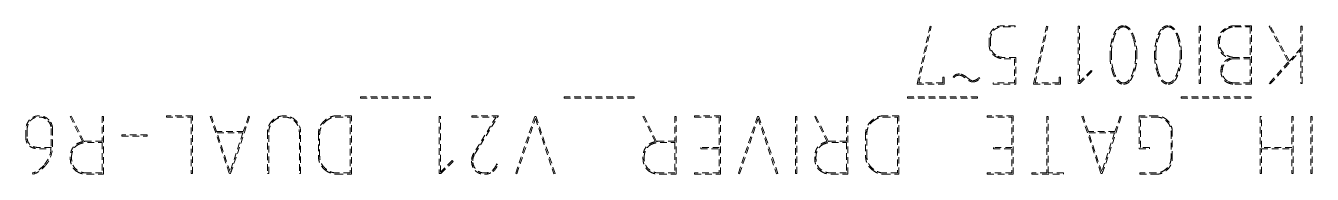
# Model space of a CAD drawing. Header units: inches. Extents: x 6934 to 18973, y 4254 to 7629.
# Drawn here: x 16897.19 to 16929.3, y 4971 to 4974.71 of the extents above; entities that cross this region are included whole.
import ezdxf

# ---------------------------------------------------------------- set-up
doc = ezdxf.new("R2010")
doc.units = ezdxf.units.IN
doc.header["$MEASUREMENT"] = 0
doc.linetypes.add('입력 정류부 ASSY$0$DASHED', pattern=[0.2067, 0.1654, -0.0413])
doc.layers.add('입력 정류부 ASSY$0$가려진 것(ISO)', color=2, linetype='입력 정류부 ASSY$0$DASHED', lineweight=18, true_color=0xffff00)

# ---------------------------------------------------------------- blocks, each defined once
blk = doc.blocks.new('입력 정류부 ASSY')
at = {"layer": '입력 정류부 ASSY$0$가려진 것(ISO)'}
for p, q in [((265.688, 714.686), (265.364, 713.236)), ((265.405, 713.269), (265.719, 714.679)), ((265.719, 714.679), (265.688, 714.686)), ((267.815, 714.696), (267.529, 714.696)), ((267.529, 714.667), (267.815, 714.667)), ((267.815, 714.667), (267.815, 714.696)), ((268.595, 714.686), (268.271, 713.236)), ((268.312, 713.269), (268.626, 714.679)), ((268.626, 714.679), (268.595, 714.686)), ((269.419, 714.682), (269.387, 714.682)), ((269.387, 714.682), (269.387, 713.253)), ((269.419, 713.293), (269.419, 714.682)), ((272.404, 714.682), (272.404, 713.253)), ((272.437, 714.682), (272.404, 714.682)), ((272.437, 713.253), (272.437, 714.682)), ((273.707, 714.696), (273.295, 714.696)), ((273.295, 714.667), (273.675, 714.667)), ((273.675, 714.667), (273.675, 713.904)), ((273.707, 713.236), (273.707, 714.696)), ((274.18, 714.689), (274.153, 714.675)), ((274.153, 714.675), (274.633, 713.791)), ((274.657, 713.815), (274.18, 714.689)), ((274.977, 714.682), (274.945, 714.682)), ((274.945, 714.682), (274.945, 714.134)), ((274.977, 713.253), (274.977, 714.682)), ((267.164, 714.328), (267.164, 714.231)), ((267.197, 714.231), (267.197, 714.328)), ((274.945, 714.134), (274.657, 713.815)), ((267.832, 713.902), (267.537, 713.902)), ((267.537, 713.872), (267.8, 713.872)), ((267.8, 713.872), (267.8, 713.269)), ((267.832, 713.236), (267.832, 713.902)), ((270.182, 714.025), (270.182, 713.909)), ((270.214, 713.911), (270.214, 714.025)), ((270.817, 714.025), (270.817, 713.911)), ((270.85, 713.909), (270.85, 714.025)), ((271.294, 714.025), (271.294, 713.909)), ((271.326, 713.911), (271.326, 714.025)), ((271.929, 714.025), (271.929, 713.911)), ((271.962, 713.909), (271.962, 714.025)), ((273.254, 713.872), (273.675, 713.872)), ((273.675, 713.904), (273.256, 713.904)), ((273.675, 713.872), (273.675, 713.269)), ((274.633, 713.791), (274.155, 713.264)), ((274.179, 713.243), (274.945, 714.086)), ((274.945, 714.086), (274.945, 713.253)), ((269.71, 713.582), (269.419, 713.293)), ((269.424, 713.253), (269.732, 713.56)), ((269.732, 713.56), (269.71, 713.582)), ((265.364, 713.236), (266.037, 713.236)), ((266.005, 713.269), (265.405, 713.269)), ((266.037, 713.41), (266.005, 713.41)), ((266.005, 713.41), (266.005, 713.269)), ((266.037, 713.236), (266.037, 713.41)), ((266.267, 713.415), (266.296, 713.403)), ((266.931, 713.379), (266.907, 713.4)), ((267.8, 713.269), (267.26, 713.269)), ((267.26, 713.269), (267.26, 713.236)), ((267.26, 713.236), (267.832, 713.236)), ((268.271, 713.236), (268.944, 713.236)), ((268.912, 713.269), (268.312, 713.269)), ((268.944, 713.41), (268.912, 713.41)), ((268.912, 713.41), (268.912, 713.269)), ((268.944, 713.236), (268.944, 713.41)), ((269.387, 713.253), (269.424, 713.253)), ((272.404, 713.253), (272.437, 713.253)), ((273.675, 713.269), (273.295, 713.269)), ((273.295, 713.236), (273.707, 713.236)), ((274.155, 713.264), (274.179, 713.243)), ((274.945, 713.253), (274.977, 713.253)), ((251.472, 712.923), (251.472, 712.891)), ((253.219, 712.923), (251.472, 712.923)), ((251.472, 712.891), (253.219, 712.891)), ((253.219, 712.891), (253.219, 712.923)), ((256.553, 712.923), (256.553, 712.891)), ((258.301, 712.923), (256.553, 712.923)), ((256.553, 712.891), (258.301, 712.891)), ((258.301, 712.891), (258.301, 712.923)), ((265.128, 712.923), (265.128, 712.891)), ((266.875, 712.923), (265.128, 712.923)), ((265.128, 712.891), (266.875, 712.891)), ((266.875, 712.891), (266.875, 712.923)), ((271.956, 712.923), (271.956, 712.891)), ((273.704, 712.923), (271.956, 712.923)), ((271.956, 712.891), (273.704, 712.891)), ((273.704, 712.891), (273.704, 712.923)), ((244.26, 712.438), (244.231, 712.426)), ((244.231, 712.426), (244.539, 711.801)), ((244.572, 711.808), (244.26, 712.438)), ((245.057, 712.433), (245.025, 712.433)), ((245.025, 712.433), (245.025, 711.813)), ((245.057, 710.987), (245.057, 712.433)), ((247.281, 712.446), (246.629, 712.446)), ((246.629, 712.446), (246.629, 712.417)), ((246.629, 712.417), (247.249, 712.417)), ((247.249, 712.417), (247.249, 711.004)), ((247.281, 711.004), (247.281, 712.446)), ((247.754, 712.436), (247.725, 712.429)), ((247.725, 712.429), (248.201, 711.004)), ((247.884, 712.051), (247.754, 712.436)), ((248.233, 711.004), (248.708, 712.429)), ((248.677, 712.436), (248.55, 712.051)), ((248.708, 712.429), (248.677, 712.436)), ((251.251, 712.446), (250.876, 712.446)), ((250.876, 712.417), (251.218, 712.417)), ((251.218, 712.417), (251.218, 711.019)), ((251.251, 710.987), (251.251, 712.446)), ((253.473, 712.433), (253.44, 712.433)), ((253.44, 712.433), (253.44, 711.004)), ((253.473, 711.043), (253.473, 712.433)), ((254.915, 712.446), (254.251, 712.446)), ((254.251, 712.446), (254.251, 712.417)), ((254.251, 712.417), (254.859, 712.417)), ((254.859, 712.417), (254.3, 711.513)), ((254.328, 711.498), (254.915, 712.446)), ((255.823, 712.433), (255.348, 711.009)), ((255.377, 710.999), (255.84, 712.381)), ((255.855, 712.433), (255.823, 712.433)), ((255.84, 712.381), (256.3, 710.999)), ((256.33, 711.009), (255.855, 712.433)), ((258.553, 712.438), (258.524, 712.426)), ((258.524, 712.426), (258.832, 711.801)), ((258.864, 711.808), (258.553, 712.438)), ((259.35, 712.433), (259.317, 712.433)), ((259.317, 712.433), (259.317, 711.813)), ((259.35, 710.987), (259.35, 712.433)), ((260.462, 712.446), (259.809, 712.446)), ((259.809, 712.446), (259.809, 712.417)), ((259.809, 712.417), (260.429, 712.417)), ((260.429, 712.417), (260.429, 711.653)), ((260.462, 710.987), (260.462, 712.446)), ((261.381, 712.433), (260.906, 711.009)), ((260.935, 710.999), (261.398, 712.381)), ((261.414, 712.433), (261.381, 712.433)), ((261.398, 712.381), (261.858, 710.999)), ((261.889, 711.009), (261.414, 712.433)), ((262.365, 712.433), (262.333, 712.433)), ((262.333, 712.433), (262.333, 711.004)), ((262.365, 711.004), (262.365, 712.433)), ((262.839, 712.438), (262.81, 712.426)), ((262.81, 712.426), (263.118, 711.801)), ((263.151, 711.808), (262.839, 712.438)), ((263.636, 712.433), (263.604, 712.433)), ((263.604, 712.433), (263.604, 711.813)), ((263.636, 710.987), (263.636, 712.433)), ((264.906, 712.446), (264.532, 712.446)), ((264.532, 712.417), (264.874, 712.417)), ((264.874, 712.417), (264.874, 711.019)), ((264.906, 710.987), (264.906, 712.446)), ((267.765, 712.446), (267.113, 712.446)), ((267.113, 712.446), (267.113, 712.417)), ((267.113, 712.417), (267.733, 712.417)), ((267.733, 712.417), (267.733, 711.653)), ((267.765, 710.987), (267.765, 712.446)), ((268.637, 712.433), (268.605, 712.433)), ((268.605, 712.433), (268.605, 711.019)), ((268.637, 711.019), (268.637, 712.433)), ((269.509, 712.436), (269.48, 712.429)), ((269.48, 712.429), (269.955, 711.004)), ((269.639, 712.051), (269.509, 712.436)), ((269.988, 711.004), (270.463, 712.429)), ((270.432, 712.436), (270.304, 712.051)), ((270.463, 712.429), (270.432, 712.436)), ((271.323, 712.446), (270.909, 712.446)), ((270.909, 712.446), (270.909, 711.622)), ((270.94, 711.653), (270.94, 712.417)), ((270.94, 712.417), (271.323, 712.417)), ((273.957, 712.433), (273.927, 712.433)), ((273.927, 712.433), (273.927, 711.004)), ((273.957, 711.654), (273.957, 712.433)), ((274.753, 712.433), (274.72, 712.433)), ((274.72, 712.433), (274.72, 711.654)), ((274.753, 711.004), (274.753, 712.433)), ((275.195, 712.433), (275.195, 711.004)), ((275.228, 712.433), (275.195, 712.433)), ((275.228, 711.004), (275.228, 712.433)), ((243.119, 712.075), (243.119, 711.928)), ((243.151, 711.928), (243.151, 712.075)), ((243.754, 712.131), (243.754, 711.676)), ((243.787, 711.69), (243.787, 712.131)), ((246.152, 711.973), (245.517, 711.973)), ((245.517, 711.973), (245.517, 711.94)), ((245.517, 711.94), (246.152, 711.94)), ((246.152, 711.94), (246.152, 711.973)), ((248.55, 712.051), (247.884, 712.051)), ((248.218, 711.053), (247.894, 712.02)), ((247.894, 712.02), (248.539, 712.02)), ((248.539, 712.02), (248.218, 711.053)), ((249.154, 712.036), (249.154, 711.004)), ((249.185, 711.004), (249.185, 712.036)), ((249.948, 712.036), (249.948, 711.004)), ((249.98, 711.004), (249.98, 712.036)), ((250.425, 711.995), (250.425, 711.44)), ((250.455, 711.44), (250.455, 711.995)), ((264.08, 711.995), (264.08, 711.44)), ((264.111, 711.44), (264.111, 711.995)), ((270.304, 712.051), (269.639, 712.051)), ((269.972, 711.053), (269.649, 712.02)), ((269.649, 712.02), (270.294, 712.02)), ((270.294, 712.02), (269.972, 711.053)), ((271.703, 712.034), (271.703, 711.401)), ((271.735, 711.401), (271.735, 712.034)), ((243.753, 711.654), (243.466, 711.654)), ((243.466, 711.622), (243.751, 711.622)), ((243.754, 711.676), (243.754, 711.666)), ((245.025, 711.813), (244.664, 711.813)), ((244.664, 711.78), (245.025, 711.78)), ((245.025, 711.78), (245.025, 711.019)), ((259.317, 711.813), (258.956, 711.813)), ((258.956, 711.78), (259.317, 711.78)), ((259.317, 711.78), (259.317, 711.019)), ((260.429, 711.653), (259.969, 711.653)), ((259.969, 711.653), (259.969, 711.622)), ((259.969, 711.622), (260.429, 711.622)), ((260.429, 711.622), (260.429, 711.019)), ((263.604, 711.813), (263.242, 711.813)), ((263.242, 711.78), (263.604, 711.78)), ((263.604, 711.78), (263.604, 711.019)), ((267.733, 711.653), (267.273, 711.653)), ((267.273, 711.653), (267.273, 711.622)), ((267.273, 711.622), (267.733, 711.622)), ((267.733, 711.622), (267.733, 711.019)), ((270.909, 711.622), (271.163, 711.622)), ((271.163, 711.653), (270.94, 711.653)), ((271.163, 711.622), (271.163, 711.653)), ((274.72, 711.654), (273.957, 711.654)), ((273.957, 711.004), (273.957, 711.624)), ((273.957, 711.624), (274.72, 711.624)), ((274.72, 711.624), (274.72, 711.004)), ((253.764, 711.332), (253.473, 711.043)), ((253.478, 711.004), (253.786, 711.31)), ((253.786, 711.31), (253.764, 711.332)), ((254.902, 711.234), (254.871, 711.244)), ((243.289, 711.019), (243.298, 710.988)), ((245.025, 711.019), (244.664, 711.019)), ((244.664, 710.987), (245.057, 710.987)), ((247.249, 711.004), (247.281, 711.004)), ((248.201, 711.004), (248.233, 711.004)), ((249.154, 711.004), (249.185, 711.004)), ((249.948, 711.004), (249.98, 711.004)), ((251.218, 711.019), (250.876, 711.019)), ((250.876, 710.987), (251.251, 710.987)), ((253.44, 711.004), (253.478, 711.004)), ((255.348, 711.009), (255.377, 710.999)), ((256.3, 710.999), (256.33, 711.009)), ((259.317, 711.019), (258.956, 711.019)), ((258.956, 710.987), (259.35, 710.987)), ((260.429, 711.019), (259.809, 711.019)), ((259.809, 711.019), (259.809, 710.987)), ((259.809, 710.987), (260.462, 710.987)), ((260.906, 711.009), (260.935, 710.999)), ((261.858, 710.999), (261.889, 711.009)), ((262.333, 711.004), (262.365, 711.004)), ((263.604, 711.019), (263.242, 711.019)), ((263.242, 710.987), (263.636, 710.987)), ((264.874, 711.019), (264.532, 711.019)), ((264.532, 710.987), (264.906, 710.987)), ((267.733, 711.019), (267.113, 711.019)), ((267.113, 711.019), (267.113, 710.987)), ((267.113, 710.987), (267.765, 710.987)), ((268.605, 711.019), (268.225, 711.019)), ((268.225, 711.019), (268.225, 710.987)), ((268.225, 710.987), (269.019, 710.987)), ((269.019, 711.019), (268.637, 711.019)), ((269.019, 710.987), (269.019, 711.019)), ((269.955, 711.004), (269.988, 711.004)), ((271.323, 711.019), (270.924, 711.019)), ((270.924, 711.019), (270.924, 710.987)), ((270.924, 710.987), (271.323, 710.987)), ((273.927, 711.004), (273.957, 711.004)), ((274.72, 711.004), (274.753, 711.004)), ((275.195, 711.004), (275.228, 711.004))]:
    blk.add_line(p, q, dxfattribs=at)
for points, knots in [([(267.529, 714.696), (267.493, 714.696), (267.457, 714.693), (267.391, 714.68), (267.361, 714.671), (267.301, 714.643), (267.273, 714.623), (267.224, 714.57), (267.205, 714.537), (267.171, 714.447), (267.164, 714.386), (267.164, 714.328)], [-0.05936079, -0.05936079, -0.05936079, -0.05936079, -0.0486083, -0.0486083, -0.03926956, -0.03926956, -0.028895, -0.028895, -0.01744911, -0.01744911, 0, 0, 0, 0]), ([(267.197, 714.328), (267.197, 714.362), (267.199, 714.396), (267.211, 714.458), (267.22, 714.487), (267.246, 714.542), (267.264, 714.568), (267.312, 714.613), (267.342, 714.63), (267.423, 714.661), (267.477, 714.667), (267.529, 714.667)], [-0.05441235, -0.05441235, -0.05441235, -0.05441235, -0.04425257, -0.04425257, -0.03546949, -0.03546949, -0.02595316, -0.02595316, -0.01558599, -0.01558599, 0, 0, 0, 0]), ([(270.349, 714.612), (270.321, 714.577), (270.298, 714.535), (270.257, 714.442), (270.24, 714.386), (270.226, 714.331)], [-0.0305225, -0.0305225, -0.0305225, -0.0305225, -0.01689273, -0.01689273, 0, 0, 0, 0]), ([(270.264, 714.353), (270.282, 714.414), (270.306, 714.48), (270.355, 714.566), (270.376, 714.595), (270.418, 714.634), (270.436, 714.646), (270.476, 714.663), (270.495, 714.667), (270.516, 714.667)], [-0.04234692, -0.04234692, -0.04234692, -0.04234692, -0.0231833, -0.0231833, -0.01275787, -0.01275787, -0.00615612, -0.00615612, 0, 0, 0, 0]), ([(270.516, 714.696), (270.498, 714.696), (270.481, 714.694), (270.447, 714.685), (270.431, 714.679), (270.39, 714.656), (270.368, 714.636), (270.349, 714.612)], [-0.01947003, -0.01947003, -0.01947003, -0.01947003, -0.01418208, -0.01418208, -0.00907166, -0.00907166, 0, 0, 0, 0]), ([(270.797, 714.362), (270.778, 714.424), (270.754, 714.489), (270.703, 714.579), (270.679, 714.613), (270.631, 714.657), (270.61, 714.672), (270.564, 714.691), (270.54, 714.696), (270.516, 714.696)], [-0.04625113, -0.04625113, -0.04625113, -0.04625113, -0.02688436, -0.02688436, -0.01507866, -0.01507866, -0.00736574, -0.00736574, 0, 0, 0, 0]), ([(270.516, 714.667), (270.529, 714.667), (270.543, 714.665), (270.569, 714.658), (270.582, 714.653), (270.621, 714.631), (270.643, 714.608), (270.708, 714.525), (270.743, 714.438), (270.771, 714.335)], [-0.05719605, -0.05719605, -0.05719605, -0.05719605, -0.05134244, -0.05134244, -0.04543449, -0.04543449, -0.03207909, -0.03207909, 0, 0, 0, 0]), ([(271.461, 714.612), (271.433, 714.577), (271.41, 714.535), (271.369, 714.442), (271.352, 714.386), (271.338, 714.331)], [-0.0305225, -0.0305225, -0.0305225, -0.0305225, -0.01689273, -0.01689273, 0, 0, 0, 0]), ([(271.376, 714.353), (271.394, 714.414), (271.418, 714.48), (271.467, 714.566), (271.488, 714.595), (271.53, 714.634), (271.548, 714.646), (271.588, 714.663), (271.607, 714.667), (271.628, 714.667)], [-0.04234692, -0.04234692, -0.04234692, -0.04234692, -0.0231833, -0.0231833, -0.01275787, -0.01275787, -0.00615612, -0.00615612, 0, 0, 0, 0]), ([(271.628, 714.696), (271.61, 714.696), (271.593, 714.694), (271.559, 714.685), (271.543, 714.679), (271.502, 714.656), (271.48, 714.636), (271.461, 714.612)], [-0.01947003, -0.01947003, -0.01947003, -0.01947003, -0.01418208, -0.01418208, -0.00907166, -0.00907166, 0, 0, 0, 0]), ([(271.909, 714.362), (271.89, 714.424), (271.866, 714.489), (271.815, 714.579), (271.791, 714.613), (271.743, 714.657), (271.722, 714.672), (271.676, 714.691), (271.652, 714.696), (271.628, 714.696)], [-0.04625113, -0.04625113, -0.04625113, -0.04625113, -0.02688436, -0.02688436, -0.01507866, -0.01507866, -0.00736574, -0.00736574, 0, 0, 0, 0]), ([(271.628, 714.667), (271.641, 714.667), (271.655, 714.665), (271.681, 714.658), (271.694, 714.653), (271.733, 714.631), (271.755, 714.608), (271.82, 714.525), (271.855, 714.438), (271.883, 714.335)], [-0.05719605, -0.05719605, -0.05719605, -0.05719605, -0.05134244, -0.05134244, -0.04543449, -0.04543449, -0.03207909, -0.03207909, 0, 0, 0, 0]), ([(273.065, 714.629), (273.03, 714.609), (272.999, 714.584), (272.946, 714.525), (272.926, 714.492), (272.889, 714.401), (272.881, 714.342), (272.881, 714.284)], [-0.04141165, -0.04141165, -0.04141165, -0.04141165, -0.02930441, -0.02930441, -0.01756332, -0.01756332, 0, 0, 0, 0]), ([(272.912, 714.285), (272.912, 714.328), (272.917, 714.371), (272.94, 714.449), (272.956, 714.483), (273.007, 714.551), (273.041, 714.58), (273.08, 714.604)], [-0.03812861, -0.03812861, -0.03812861, -0.03812861, -0.0253307, -0.0253307, -0.01369687, -0.01369687, 0, 0, 0, 0]), ([(273.295, 714.696), (273.255, 714.696), (273.216, 714.69), (273.138, 714.668), (273.101, 714.651), (273.065, 714.629)], [-0.024356, -0.024356, -0.024356, -0.024356, -0.01241393, -0.01241393, 0, 0, 0, 0]), ([(273.08, 714.604), (273.114, 714.624), (273.149, 714.64), (273.222, 714.661), (273.258, 714.667), (273.295, 714.667)], [-0.02274338, -0.02274338, -0.02274338, -0.02274338, -0.01103778, -0.01103778, 0, 0, 0, 0]), ([(267.164, 714.231), (267.164, 714.191), (267.169, 714.152), (267.189, 714.079), (267.203, 714.047), (267.247, 713.984), (267.276, 713.957), (267.311, 713.935)], [-0.03483616, -0.03483616, -0.03483616, -0.03483616, -0.02297504, -0.02297504, -0.01231442, -0.01231442, 0, 0, 0, 0]), ([(267.328, 713.962), (267.304, 713.978), (267.283, 713.996), (267.247, 714.04), (267.232, 714.064), (267.204, 714.134), (267.197, 714.183), (267.197, 714.231)], [-0.03142903, -0.03142903, -0.03142903, -0.03142903, -0.02285486, -0.02285486, -0.01442669, -0.01442669, 0, 0, 0, 0]), ([(270.226, 714.331), (270.212, 714.278), (270.201, 714.224), (270.186, 714.122), (270.182, 714.073), (270.182, 714.025)], [-0.03096817, -0.03096817, -0.03096817, -0.03096817, -0.01457903, -0.01457903, 0, 0, 0, 0]), ([(270.214, 714.025), (270.214, 714.078), (270.219, 714.132), (270.235, 714.241), (270.248, 714.298), (270.264, 714.353)], [-0.03333138, -0.03333138, -0.03333138, -0.03333138, -0.0172999, -0.0172999, 0, 0, 0, 0]), ([(270.771, 714.335), (270.786, 714.282), (270.798, 714.227), (270.813, 714.124), (270.817, 714.074), (270.817, 714.025)], [-0.03136238, -0.03136238, -0.03136238, -0.03136238, -0.01485143, -0.01485143, 0, 0, 0, 0]), ([(270.85, 714.025), (270.85, 714.081), (270.845, 714.136), (270.827, 714.249), (270.814, 714.306), (270.797, 714.362)], [-0.03429786, -0.03429786, -0.03429786, -0.03429786, -0.01751236, -0.01751236, 0, 0, 0, 0]), ([(271.338, 714.331), (271.324, 714.278), (271.313, 714.224), (271.298, 714.122), (271.294, 714.073), (271.294, 714.025)], [-0.03096817, -0.03096817, -0.03096817, -0.03096817, -0.01457903, -0.01457903, 0, 0, 0, 0]), ([(271.326, 714.025), (271.326, 714.078), (271.331, 714.132), (271.347, 714.241), (271.36, 714.298), (271.376, 714.353)], [-0.03333138, -0.03333138, -0.03333138, -0.03333138, -0.0172999, -0.0172999, 0, 0, 0, 0]), ([(271.883, 714.335), (271.898, 714.282), (271.91, 714.227), (271.925, 714.124), (271.929, 714.074), (271.929, 714.025)], [-0.03136238, -0.03136238, -0.03136238, -0.03136238, -0.01485143, -0.01485143, 0, 0, 0, 0]), ([(271.962, 714.025), (271.962, 714.081), (271.957, 714.136), (271.939, 714.249), (271.926, 714.306), (271.909, 714.362)], [-0.03429786, -0.03429786, -0.03429786, -0.03429786, -0.01751236, -0.01751236, 0, 0, 0, 0]), ([(272.881, 714.284), (272.881, 714.241), (272.885, 714.197), (272.904, 714.118), (272.918, 714.083), (272.961, 714.013), (272.99, 713.981), (273.072, 713.921), (273.125, 713.899), (273.181, 713.885)], [-0.05468479, -0.05468479, -0.05468479, -0.05468479, -0.04177795, -0.04177795, -0.03033688, -0.03033688, -0.01716147, -0.01716147, 0, 0, 0, 0]), ([(273.256, 713.904), (273.206, 713.913), (273.155, 713.926), (273.071, 713.966), (273.036, 713.99), (272.977, 714.05), (272.955, 714.084), (272.919, 714.174), (272.912, 714.23), (272.912, 714.285)], [-0.05702812, -0.05702812, -0.05702812, -0.05702812, -0.04178326, -0.04178326, -0.02906234, -0.02906234, -0.01656644, -0.01656644, 0, 0, 0, 0]), ([(267.311, 713.935), (267.345, 713.914), (267.38, 713.898), (267.457, 713.876), (267.497, 713.872), (267.537, 713.872)], [-0.02395837, -0.02395837, -0.02395837, -0.02395837, -0.01208092, -0.01208092, 0, 0, 0, 0]), ([(267.537, 713.902), (267.5, 713.902), (267.463, 713.907), (267.391, 713.927), (267.358, 713.942), (267.328, 713.962)], [-0.02222249, -0.02222249, -0.02222249, -0.02222249, -0.01092341, -0.01092341, 0, 0, 0, 0]), ([(270.182, 713.909), (270.182, 713.853), (270.187, 713.798), (270.204, 713.685), (270.218, 713.628), (270.235, 713.572)], [-0.03428406, -0.03428406, -0.03428406, -0.03428406, -0.01758794, -0.01758794, 0, 0, 0, 0]), ([(270.264, 713.582), (270.248, 713.638), (270.235, 713.694), (270.219, 713.804), (270.214, 713.857), (270.214, 713.911)], [-0.03333415, -0.03333415, -0.03333415, -0.03333415, -0.01603281, -0.01603281, 0, 0, 0, 0]), ([(270.817, 713.911), (270.817, 713.857), (270.813, 713.804), (270.796, 713.694), (270.782, 713.637), (270.766, 713.582)], [-0.03336549, -0.03336549, -0.03336549, -0.03336549, -0.0173282, -0.0173282, 0, 0, 0, 0]), ([(270.805, 713.602), (270.819, 713.654), (270.831, 713.707), (270.846, 713.81), (270.85, 713.859), (270.85, 713.909)], [-0.0310375, -0.0310375, -0.0310375, -0.0310375, -0.01486589, -0.01486589, 0, 0, 0, 0]), ([(271.294, 713.909), (271.294, 713.853), (271.299, 713.798), (271.316, 713.685), (271.33, 713.628), (271.347, 713.572)], [-0.03428406, -0.03428406, -0.03428406, -0.03428406, -0.01758794, -0.01758794, 0, 0, 0, 0]), ([(271.376, 713.582), (271.36, 713.638), (271.347, 713.694), (271.331, 713.804), (271.326, 713.857), (271.326, 713.911)], [-0.03333415, -0.03333415, -0.03333415, -0.03333415, -0.01603281, -0.01603281, 0, 0, 0, 0]), ([(271.929, 713.911), (271.929, 713.857), (271.925, 713.804), (271.908, 713.694), (271.894, 713.637), (271.878, 713.582)], [-0.03336549, -0.03336549, -0.03336549, -0.03336549, -0.0173282, -0.0173282, 0, 0, 0, 0]), ([(271.917, 713.602), (271.931, 713.654), (271.943, 713.707), (271.958, 713.81), (271.962, 713.859), (271.962, 713.909)], [-0.0310375, -0.0310375, -0.0310375, -0.0310375, -0.01486589, -0.01486589, 0, 0, 0, 0]), ([(273.181, 713.885), (273.153, 713.875), (273.125, 713.862), (273.076, 713.832), (273.054, 713.816), (273.008, 713.769), (272.988, 713.738), (272.956, 713.661), (272.949, 713.616), (272.949, 713.57)], [-0.04228429, -0.04228429, -0.04228429, -0.04228429, -0.03322769, -0.03322769, -0.02506467, -0.02506467, -0.01367661, -0.01367661, 0, 0, 0, 0]), ([(272.982, 713.57), (272.982, 713.599), (272.985, 713.627), (272.999, 713.68), (273.01, 713.705), (273.045, 713.76), (273.072, 713.788), (273.104, 713.81)], [-0.02830334, -0.02830334, -0.02830334, -0.02830334, -0.01976057, -0.01976057, -0.011727, -0.011727, 0, 0, 0, 0]), ([(273.104, 713.81), (273.133, 713.831), (273.166, 713.85), (273.217, 713.868), (273.236, 713.872), (273.254, 713.872)], [-0.01614545, -0.01614545, -0.01614545, -0.01614545, -0.00552206, -0.00552206, 0, 0, 0, 0]), ([(266.42, 713.492), (266.399, 713.492), (266.378, 713.49), (266.34, 713.48), (266.324, 713.474), (266.296, 713.454), (266.285, 713.443), (266.276, 713.429)], [-0.016548, -0.016548, -0.016548, -0.016548, -0.01025105, -0.01025105, -0.0049587, -0.0049587, 0, 0, 0, 0]), ([(266.296, 713.403), (266.298, 713.408), (266.301, 713.413), (266.307, 713.422), (266.311, 713.426), (266.323, 713.437), (266.333, 713.443), (266.366, 713.456), (266.393, 713.459), (266.42, 713.459)], [-0.01562152, -0.01562152, -0.01562152, -0.01562152, -0.01380278, -0.01380278, -0.01199359, -0.01199359, -0.00811021, -0.00811021, 0, 0, 0, 0]), ([(266.601, 713.408), (266.561, 713.44), (266.518, 713.467), (266.458, 713.488), (266.439, 713.492), (266.42, 713.492)], [-0.01902732, -0.01902732, -0.01902732, -0.01902732, -0.00572115, -0.00572115, 0, 0, 0, 0]), ([(266.42, 713.459), (266.436, 713.459), (266.451, 713.456), (266.484, 713.445), (266.502, 713.436), (266.565, 713.398), (266.594, 713.368), (266.662, 713.323), (266.688, 713.308), (266.726, 713.295), (266.739, 713.293), (266.752, 713.293)], [-0.0391232, -0.0391232, -0.0391232, -0.0391232, -0.0344133, -0.0344133, -0.02853823, -0.02853823, -0.01196554, -0.01196554, -0.00389025, -0.00389025, 0, 0, 0, 0]), ([(270.235, 713.572), (270.253, 713.51), (270.277, 713.443), (270.328, 713.353), (270.352, 713.319), (270.399, 713.275), (270.421, 713.26), (270.467, 713.241), (270.491, 713.236), (270.516, 713.236)], [-0.04643268, -0.04643268, -0.04643268, -0.04643268, -0.02689338, -0.02689338, -0.01515907, -0.01515907, -0.00742889, -0.00742889, 0, 0, 0, 0]), ([(270.516, 713.269), (270.503, 713.269), (270.49, 713.27), (270.464, 713.277), (270.452, 713.282), (270.415, 713.303), (270.392, 713.324), (270.329, 713.403), (270.293, 713.485), (270.264, 713.582)], [-0.05453247, -0.05453247, -0.05453247, -0.05453247, -0.04894734, -0.04894734, -0.04329427, -0.04329427, -0.0305319, -0.0305319, 0, 0, 0, 0]), ([(270.766, 713.582), (270.748, 713.521), (270.724, 713.454), (270.675, 713.369), (270.654, 713.339), (270.613, 713.301), (270.595, 713.289), (270.556, 713.273), (270.536, 713.269), (270.516, 713.269)], [-0.0422488, -0.0422488, -0.0422488, -0.0422488, -0.02299165, -0.02299165, -0.01269241, -0.01269241, -0.006137, -0.006137, 0, 0, 0, 0]), ([(270.681, 713.32), (270.709, 713.357), (270.732, 713.398), (270.773, 713.492), (270.791, 713.548), (270.805, 713.602)], [-0.03076595, -0.03076595, -0.03076595, -0.03076595, -0.01691929, -0.01691929, 0, 0, 0, 0]), ([(271.347, 713.572), (271.365, 713.51), (271.389, 713.443), (271.44, 713.353), (271.464, 713.319), (271.511, 713.275), (271.533, 713.26), (271.579, 713.241), (271.603, 713.236), (271.628, 713.236)], [-0.04643268, -0.04643268, -0.04643268, -0.04643268, -0.02689338, -0.02689338, -0.01515907, -0.01515907, -0.00742889, -0.00742889, 0, 0, 0, 0]), ([(271.628, 713.269), (271.615, 713.269), (271.602, 713.27), (271.576, 713.277), (271.564, 713.282), (271.527, 713.303), (271.504, 713.324), (271.441, 713.403), (271.405, 713.485), (271.376, 713.582)], [-0.05453247, -0.05453247, -0.05453247, -0.05453247, -0.04894734, -0.04894734, -0.04329427, -0.04329427, -0.0305319, -0.0305319, 0, 0, 0, 0]), ([(271.878, 713.582), (271.86, 713.521), (271.836, 713.454), (271.787, 713.369), (271.766, 713.339), (271.725, 713.301), (271.707, 713.289), (271.668, 713.273), (271.648, 713.269), (271.628, 713.269)], [-0.0422488, -0.0422488, -0.0422488, -0.0422488, -0.02299165, -0.02299165, -0.01269241, -0.01269241, -0.006137, -0.006137, 0, 0, 0, 0]), ([(271.793, 713.32), (271.821, 713.357), (271.844, 713.398), (271.885, 713.492), (271.903, 713.548), (271.917, 713.602)], [-0.03076595, -0.03076595, -0.03076595, -0.03076595, -0.01691929, -0.01691929, 0, 0, 0, 0]), ([(272.949, 713.57), (272.949, 713.532), (272.953, 713.493), (272.973, 713.422), (272.988, 713.39), (273.032, 713.331), (273.06, 713.307), (273.092, 713.287)], [-0.033501, -0.033501, -0.033501, -0.033501, -0.02205945, -0.02205945, -0.011312, -0.011312, 0, 0, 0, 0]), ([(273.109, 713.316), (273.086, 713.33), (273.064, 713.347), (273.029, 713.389), (273.015, 713.412), (272.988, 713.479), (272.982, 713.525), (272.982, 713.57)], [-0.0299595, -0.0299595, -0.0299595, -0.0299595, -0.02172369, -0.02172369, -0.0135648, -0.0135648, 0, 0, 0, 0]), ([(266.276, 713.429), (266.274, 713.427), (266.272, 713.424), (266.27, 713.421), (266.268, 713.417), (266.267, 713.415)], [-0.003305487, -0.003305487, -0.003305487, -0.003305487, -0.000761569, -0.000761569, 0, 0, 0, 0]), ([(266.752, 713.323), (266.743, 713.323), (266.733, 713.326), (266.713, 713.333), (266.701, 713.338), (266.66, 713.361), (266.627, 713.386), (266.601, 713.408)], [-0.01682592, -0.01682592, -0.01682592, -0.01682592, -0.01404383, -0.01404383, -0.01033816, -0.01033816, 0, 0, 0, 0]), ([(266.907, 713.4), (266.894, 713.386), (266.879, 713.372), (266.848, 713.351), (266.833, 713.342), (266.796, 713.328), (266.775, 713.323), (266.752, 713.323)], [-0.01783221, -0.01783221, -0.01783221, -0.01783221, -0.01191162, -0.01191162, -0.0066654, -0.0066654, 0, 0, 0, 0]), ([(266.752, 713.293), (266.769, 713.293), (266.786, 713.294), (266.818, 713.302), (266.833, 713.307), (266.88, 713.33), (266.908, 713.353), (266.931, 713.379)], [-0.02062426, -0.02062426, -0.02062426, -0.02062426, -0.01561842, -0.01561842, -0.01067995, -0.01067995, 0, 0, 0, 0]), ([(270.516, 713.236), (270.534, 713.236), (270.551, 713.238), (270.585, 713.247), (270.601, 713.253), (270.642, 713.277), (270.663, 713.297), (270.681, 713.32)], [-0.01933601, -0.01933601, -0.01933601, -0.01933601, -0.01397867, -0.01397867, -0.00882048, -0.00882048, 0, 0, 0, 0]), ([(271.628, 713.236), (271.646, 713.236), (271.663, 713.238), (271.697, 713.247), (271.713, 713.253), (271.754, 713.277), (271.775, 713.297), (271.793, 713.32)], [-0.01933601, -0.01933601, -0.01933601, -0.01933601, -0.01397867, -0.01397867, -0.00882048, -0.00882048, 0, 0, 0, 0]), ([(273.092, 713.287), (273.122, 713.27), (273.153, 713.257), (273.222, 713.24), (273.258, 713.236), (273.295, 713.236)], [-0.02123508, -0.02123508, -0.02123508, -0.02123508, -0.01097763, -0.01097763, 0, 0, 0, 0]), ([(273.295, 713.269), (273.261, 713.269), (273.228, 713.272), (273.165, 713.288), (273.136, 713.3), (273.109, 713.316)], [-0.01948788, -0.01948788, -0.01948788, -0.01948788, -0.00944698, -0.00944698, 0, 0, 0, 0]), ([(243.206, 712.335), (243.177, 712.301), (243.155, 712.262), (243.125, 712.172), (243.119, 712.124), (243.119, 712.075)], [-0.0282502, -0.0282502, -0.0282502, -0.0282502, -0.01461778, -0.01461778, 0, 0, 0, 0]), ([(243.151, 712.075), (243.151, 712.12), (243.157, 712.164), (243.183, 712.246), (243.202, 712.282), (243.228, 712.313)], [-0.02571759, -0.02571759, -0.02571759, -0.02571759, -0.01230685, -0.01230685, 0, 0, 0, 0]), ([(243.453, 712.446), (243.426, 712.446), (243.399, 712.444), (243.347, 712.432), (243.323, 712.424), (243.264, 712.393), (243.233, 712.367), (243.206, 712.335)], [-0.02818918, -0.02818918, -0.02818918, -0.02818918, -0.02004584, -0.02004584, -0.01239453, -0.01239453, 0, 0, 0, 0]), ([(243.228, 712.313), (243.243, 712.331), (243.259, 712.348), (243.296, 712.376), (243.315, 712.387), (243.373, 712.411), (243.413, 712.417), (243.453, 712.417)], [-0.02582989, -0.02582989, -0.02582989, -0.02582989, -0.01884143, -0.01884143, -0.01208614, -0.01208614, 0, 0, 0, 0]), ([(243.698, 712.342), (243.682, 712.359), (243.664, 712.375), (243.627, 712.401), (243.607, 712.412), (243.544, 712.438), (243.499, 712.446), (243.453, 712.446)], [-0.02760728, -0.02760728, -0.02760728, -0.02760728, -0.02056759, -0.02056759, -0.01377809, -0.01377809, 0, 0, 0, 0]), ([(243.453, 712.417), (243.475, 712.417), (243.496, 712.415), (243.538, 712.407), (243.558, 712.401), (243.614, 712.376), (243.646, 712.351), (243.674, 712.322)], [-0.02499639, -0.02499639, -0.02499639, -0.02499639, -0.01849006, -0.01849006, -0.01224797, -0.01224797, 0, 0, 0, 0]), ([(243.674, 712.322), (243.699, 712.295), (243.72, 712.265), (243.748, 712.199), (243.754, 712.166), (243.754, 712.131)], [-0.02138093, -0.02138093, -0.02138093, -0.02138093, -0.01036484, -0.01036484, 0, 0, 0, 0]), ([(243.787, 712.131), (243.787, 712.169), (243.779, 712.206), (243.749, 712.279), (243.726, 712.313), (243.698, 712.342)], [-0.02367889, -0.02367889, -0.02367889, -0.02367889, -0.01216715, -0.01216715, 0, 0, 0, 0]), ([(249.275, 712.327), (249.236, 712.289), (249.205, 712.245), (249.163, 712.144), (249.154, 712.091), (249.154, 712.036)], [-0.03278573, -0.03278573, -0.03278573, -0.03278573, -0.01644263, -0.01644263, 0, 0, 0, 0]), ([(249.185, 712.036), (249.185, 712.086), (249.194, 712.136), (249.232, 712.23), (249.261, 712.271), (249.297, 712.307)], [-0.03046337, -0.03046337, -0.03046337, -0.03046337, -0.0152447, -0.0152447, 0, 0, 0, 0]), ([(249.568, 712.446), (249.513, 712.446), (249.46, 712.437), (249.358, 712.396), (249.314, 712.365), (249.275, 712.327)], [-0.03283761, -0.03283761, -0.03283761, -0.03283761, -0.01636885, -0.01636885, 0, 0, 0, 0]), ([(249.297, 712.307), (249.333, 712.342), (249.374, 712.37), (249.467, 712.409), (249.517, 712.417), (249.568, 712.417)], [-0.03039414, -0.03039414, -0.03039414, -0.03039414, -0.01527698, -0.01527698, 0, 0, 0, 0]), ([(249.861, 712.327), (249.822, 712.365), (249.778, 712.396), (249.676, 712.437), (249.623, 712.446), (249.568, 712.446)], [-0.03283692, -0.03283692, -0.03283692, -0.03283692, -0.01646841, -0.01646841, 0, 0, 0, 0]), ([(249.568, 712.417), (249.595, 712.417), (249.621, 712.415), (249.672, 712.405), (249.697, 712.397), (249.778, 712.362), (249.817, 712.327), (249.875, 712.267), (249.901, 712.229), (249.939, 712.138), (249.948, 712.087), (249.948, 712.036)], [-0.04932253, -0.04932253, -0.04932253, -0.04932253, -0.04475, -0.04475, -0.04036522, -0.04036522, -0.02963523, -0.02963523, -0.01546977, -0.01546977, 0, 0, 0, 0]), ([(249.98, 712.036), (249.98, 712.09), (249.971, 712.144), (249.93, 712.245), (249.899, 712.289), (249.861, 712.327)], [-0.03269582, -0.03269582, -0.03269582, -0.03269582, -0.01627074, -0.01627074, 0, 0, 0, 0]), ([(250.586, 712.334), (250.558, 712.31), (250.532, 712.283), (250.488, 712.226), (250.47, 712.195), (250.434, 712.109), (250.425, 712.053), (250.425, 711.995)], [-0.03914572, -0.03914572, -0.03914572, -0.03914572, -0.02796852, -0.02796852, -0.01740091, -0.01740091, 0, 0, 0, 0]), ([(250.455, 711.995), (250.455, 712.028), (250.459, 712.061), (250.474, 712.125), (250.485, 712.155), (250.526, 712.232), (250.562, 712.274), (250.605, 712.31)], [-0.03635926, -0.03635926, -0.03635926, -0.03635926, -0.02636172, -0.02636172, -0.01678246, -0.01678246, 0, 0, 0, 0]), ([(250.876, 712.446), (250.825, 712.446), (250.775, 712.437), (250.676, 712.398), (250.629, 712.369), (250.586, 712.334)], [-0.0318967, -0.0318967, -0.0318967, -0.0318967, -0.01656128, -0.01656128, 0, 0, 0, 0]), ([(250.605, 712.31), (250.645, 712.343), (250.689, 712.371), (250.781, 712.408), (250.828, 712.417), (250.876, 712.417)], [-0.02996434, -0.02996434, -0.02996434, -0.02996434, -0.01443193, -0.01443193, 0, 0, 0, 0]), ([(264.242, 712.334), (264.213, 712.31), (264.187, 712.283), (264.143, 712.226), (264.126, 712.195), (264.09, 712.109), (264.08, 712.053), (264.08, 711.995)], [-0.03914572, -0.03914572, -0.03914572, -0.03914572, -0.02796852, -0.02796852, -0.01740091, -0.01740091, 0, 0, 0, 0]), ([(264.111, 711.995), (264.111, 712.028), (264.114, 712.061), (264.129, 712.125), (264.14, 712.155), (264.181, 712.232), (264.218, 712.274), (264.261, 712.31)], [-0.03635926, -0.03635926, -0.03635926, -0.03635926, -0.02636172, -0.02636172, -0.01678246, -0.01678246, 0, 0, 0, 0]), ([(264.532, 712.446), (264.48, 712.446), (264.431, 712.437), (264.332, 712.398), (264.285, 712.369), (264.242, 712.334)], [-0.0318967, -0.0318967, -0.0318967, -0.0318967, -0.01656128, -0.01656128, 0, 0, 0, 0]), ([(264.261, 712.31), (264.3, 712.343), (264.344, 712.371), (264.437, 712.408), (264.483, 712.417), (264.532, 712.417)], [-0.02996434, -0.02996434, -0.02996434, -0.02996434, -0.01443193, -0.01443193, 0, 0, 0, 0]), ([(271.617, 712.33), (271.598, 712.349), (271.577, 712.366), (271.533, 712.395), (271.51, 712.408), (271.433, 712.438), (271.379, 712.446), (271.323, 712.446)], [-0.03269339, -0.03269339, -0.03269339, -0.03269339, -0.02461572, -0.02461572, -0.01670129, -0.01670129, 0, 0, 0, 0]), ([(271.323, 712.417), (271.375, 712.417), (271.427, 712.409), (271.521, 712.37), (271.561, 712.343), (271.595, 712.308)], [-0.03048341, -0.03048341, -0.03048341, -0.03048341, -0.01469588, -0.01469588, 0, 0, 0, 0]), ([(271.595, 712.308), (271.613, 712.291), (271.629, 712.272), (271.656, 712.23), (271.667, 712.209), (271.695, 712.138), (271.703, 712.086), (271.703, 712.034)], [-0.03040805, -0.03040805, -0.03040805, -0.03040805, -0.02296191, -0.02296191, -0.01562566, -0.01562566, 0, 0, 0, 0]), ([(271.735, 712.034), (271.735, 712.092), (271.726, 712.148), (271.684, 712.251), (271.655, 712.293), (271.617, 712.33)], [-0.03310459, -0.03310459, -0.03310459, -0.03310459, -0.0157856, -0.0157856, 0, 0, 0, 0]), ([(243.119, 711.928), (243.119, 711.9), (243.121, 711.871), (243.132, 711.819), (243.139, 711.795), (243.164, 711.745), (243.182, 711.72), (243.231, 711.676), (243.262, 711.659), (243.349, 711.628), (243.41, 711.622), (243.466, 711.622)], [-0.05294212, -0.05294212, -0.05294212, -0.05294212, -0.04442824, -0.04442824, -0.03690652, -0.03690652, -0.02772459, -0.02772459, -0.01707525, -0.01707525, 0, 0, 0, 0]), ([(243.466, 711.654), (243.433, 711.654), (243.398, 711.657), (243.337, 711.668), (243.31, 711.676), (243.259, 711.7), (243.236, 711.716), (243.197, 711.757), (243.182, 711.781), (243.157, 711.846), (243.151, 711.888), (243.151, 711.928)], [-0.04786887, -0.04786887, -0.04786887, -0.04786887, -0.03778812, -0.03778812, -0.02924514, -0.02924514, -0.02090445, -0.02090445, -0.01225964, -0.01225964, 0, 0, 0, 0]), ([(243.751, 711.622), (243.745, 711.547), (243.728, 711.474), (243.666, 711.333), (243.622, 711.268), (243.57, 711.21)], [-0.04617636, -0.04617636, -0.04617636, -0.04617636, -0.02349095, -0.02349095, 0, 0, 0, 0]), ([(243.596, 711.189), (243.657, 711.258), (243.706, 711.336), (243.772, 711.508), (243.787, 711.598), (243.787, 711.69)], [-0.05536661, -0.05536661, -0.05536661, -0.05536661, -0.02766055, -0.02766055, 0, 0, 0, 0]), ([(243.754, 711.666), (243.754, 711.664), (243.754, 711.663), (243.754, 711.659), (243.753, 711.656), (243.753, 711.654)], [-0.001198632, -0.001198632, -0.001198632, -0.001198632, -0.000647158, -0.000647158, 0, 0, 0, 0]), ([(244.539, 711.801), (244.498, 711.792), (244.458, 711.779), (244.386, 711.743), (244.356, 711.721), (244.3, 711.662), (244.277, 711.625), (244.239, 711.526), (244.231, 711.463), (244.231, 711.401)], [-0.05569969, -0.05569969, -0.05569969, -0.05569969, -0.0430861, -0.0430861, -0.03176173, -0.03176173, -0.01866327, -0.01866327, 0, 0, 0, 0]), ([(244.262, 711.401), (244.262, 711.443), (244.266, 711.486), (244.286, 711.563), (244.3, 711.598), (244.343, 711.662), (244.371, 711.69), (244.405, 711.712)], [-0.03601194, -0.03601194, -0.03601194, -0.03601194, -0.02326185, -0.02326185, -0.01204655, -0.01204655, 0, 0, 0, 0]), ([(244.405, 711.712), (244.44, 711.736), (244.479, 711.752), (244.566, 711.776), (244.615, 711.78), (244.664, 711.78)], [-0.02719353, -0.02719353, -0.02719353, -0.02719353, -0.01447684, -0.01447684, 0, 0, 0, 0]), ([(244.664, 711.813), (244.648, 711.813), (244.632, 711.812), (244.602, 711.811), (244.587, 711.809), (244.572, 711.808)], [-0.009214286, -0.009214286, -0.009214286, -0.009214286, -0.004529465, -0.004529465, 0, 0, 0, 0]), ([(258.832, 711.801), (258.791, 711.792), (258.75, 711.779), (258.679, 711.743), (258.649, 711.721), (258.592, 711.662), (258.57, 711.625), (258.532, 711.526), (258.524, 711.463), (258.524, 711.401)], [-0.05569969, -0.05569969, -0.05569969, -0.05569969, -0.0430861, -0.0430861, -0.03176173, -0.03176173, -0.01866327, -0.01866327, 0, 0, 0, 0]), ([(258.554, 711.401), (258.554, 711.443), (258.558, 711.486), (258.579, 711.563), (258.593, 711.598), (258.636, 711.662), (258.664, 711.69), (258.697, 711.712)], [-0.03601194, -0.03601194, -0.03601194, -0.03601194, -0.02326185, -0.02326185, -0.01204655, -0.01204655, 0, 0, 0, 0]), ([(258.697, 711.712), (258.732, 711.736), (258.771, 711.752), (258.859, 711.776), (258.908, 711.78), (258.956, 711.78)], [-0.02719353, -0.02719353, -0.02719353, -0.02719353, -0.01447684, -0.01447684, 0, 0, 0, 0]), ([(258.956, 711.813), (258.941, 711.813), (258.925, 711.812), (258.894, 711.811), (258.879, 711.809), (258.864, 711.808)], [-0.009214286, -0.009214286, -0.009214286, -0.009214286, -0.004529465, -0.004529465, 0, 0, 0, 0]), ([(263.118, 711.801), (263.077, 711.792), (263.036, 711.779), (262.965, 711.743), (262.935, 711.721), (262.879, 711.662), (262.856, 711.625), (262.818, 711.526), (262.81, 711.463), (262.81, 711.401)], [-0.05569969, -0.05569969, -0.05569969, -0.05569969, -0.0430861, -0.0430861, -0.03176173, -0.03176173, -0.01866327, -0.01866327, 0, 0, 0, 0]), ([(262.841, 711.401), (262.841, 711.443), (262.845, 711.486), (262.865, 711.563), (262.879, 711.598), (262.922, 711.662), (262.95, 711.69), (262.984, 711.712)], [-0.03601194, -0.03601194, -0.03601194, -0.03601194, -0.02326185, -0.02326185, -0.01204655, -0.01204655, 0, 0, 0, 0]), ([(262.984, 711.712), (263.019, 711.736), (263.058, 711.752), (263.145, 711.776), (263.194, 711.78), (263.242, 711.78)], [-0.02719353, -0.02719353, -0.02719353, -0.02719353, -0.01447684, -0.01447684, 0, 0, 0, 0]), ([(263.242, 711.813), (263.227, 711.813), (263.211, 711.812), (263.181, 711.811), (263.166, 711.809), (263.151, 711.808)], [-0.009214286, -0.009214286, -0.009214286, -0.009214286, -0.004529465, -0.004529465, 0, 0, 0, 0]), ([(243.57, 711.21), (243.53, 711.164), (243.484, 711.121), (243.389, 711.056), (243.341, 711.033), (243.289, 711.019)], [-0.03445275, -0.03445275, -0.03445275, -0.03445275, -0.0160061, -0.0160061, 0, 0, 0, 0]), ([(244.231, 711.401), (244.231, 711.356), (244.235, 711.311), (244.256, 711.229), (244.271, 711.193), (244.317, 711.121), (244.349, 711.089), (244.386, 711.063)], [-0.03893432, -0.03893432, -0.03893432, -0.03893432, -0.0255614, -0.0255614, -0.0136553, -0.0136553, 0, 0, 0, 0]), ([(244.405, 711.091), (244.38, 711.108), (244.357, 711.128), (244.319, 711.175), (244.303, 711.202), (244.27, 711.284), (244.262, 711.343), (244.262, 711.401)], [-0.03571903, -0.03571903, -0.03571903, -0.03571903, -0.02656187, -0.02656187, -0.01740801, -0.01740801, 0, 0, 0, 0]), ([(250.425, 711.44), (250.425, 711.404), (250.428, 711.369), (250.444, 711.301), (250.456, 711.269), (250.5, 711.185), (250.54, 711.14), (250.586, 711.101)], [-0.03912914, -0.03912914, -0.03912914, -0.03912914, -0.0284577, -0.0284577, -0.01820832, -0.01820832, 0, 0, 0, 0]), ([(250.605, 711.126), (250.579, 711.148), (250.554, 711.173), (250.514, 711.226), (250.497, 711.254), (250.464, 711.334), (250.455, 711.386), (250.455, 711.44)], [-0.0362111, -0.0362111, -0.0362111, -0.0362111, -0.02585737, -0.02585737, -0.01607067, -0.01607067, 0, 0, 0, 0]), ([(254.3, 711.513), (254.283, 711.484), (254.269, 711.453), (254.25, 711.387), (254.246, 711.353), (254.246, 711.319)], [-0.02054959, -0.02054959, -0.02054959, -0.02054959, -0.01031302, -0.01031302, 0, 0, 0, 0]), ([(254.246, 711.319), (254.246, 711.274), (254.253, 711.231), (254.284, 711.149), (254.307, 711.113), (254.336, 711.082)], [-0.02624359, -0.02624359, -0.02624359, -0.02624359, -0.01289306, -0.01289306, 0, 0, 0, 0]), ([(254.277, 711.319), (254.277, 711.35), (254.281, 711.381), (254.298, 711.442), (254.311, 711.471), (254.328, 711.498)], [-0.01894846, -0.01894846, -0.01894846, -0.01894846, -0.00953324, -0.00953324, 0, 0, 0, 0]), ([(254.57, 711.019), (254.549, 711.019), (254.528, 711.021), (254.488, 711.029), (254.469, 711.034), (254.417, 711.057), (254.387, 711.078), (254.333, 711.133), (254.313, 711.163), (254.283, 711.235), (254.277, 711.277), (254.277, 711.319)], [-0.04516247, -0.04516247, -0.04516247, -0.04516247, -0.03936715, -0.03936715, -0.03387227, -0.03387227, -0.023507, -0.023507, -0.01264666, -0.01264666, 0, 0, 0, 0]), ([(254.857, 711.208), (254.839, 711.169), (254.815, 711.132), (254.758, 711.076), (254.728, 711.056), (254.654, 711.026), (254.612, 711.019), (254.57, 711.019)], [-0.03683449, -0.03683449, -0.03683449, -0.03683449, -0.02379407, -0.02379407, -0.01281675, -0.01281675, 0, 0, 0, 0]), ([(254.777, 711.055), (254.807, 711.078), (254.833, 711.105), (254.875, 711.166), (254.891, 711.198), (254.902, 711.234)], [-0.02229758, -0.02229758, -0.02229758, -0.02229758, -0.01104433, -0.01104433, 0, 0, 0, 0]), ([(254.871, 711.244), (254.87, 711.239), (254.868, 711.233), (254.863, 711.222), (254.86, 711.215), (254.857, 711.208)], [-0.003795405, -0.003795405, -0.003795405, -0.003795405, -0.002213796, -0.002213796, 0, 0, 0, 0]), ([(258.524, 711.401), (258.524, 711.356), (258.528, 711.311), (258.549, 711.229), (258.564, 711.193), (258.61, 711.121), (258.641, 711.089), (258.679, 711.063)], [-0.03893432, -0.03893432, -0.03893432, -0.03893432, -0.0255614, -0.0255614, -0.0136553, -0.0136553, 0, 0, 0, 0]), ([(258.697, 711.091), (258.672, 711.108), (258.65, 711.128), (258.611, 711.175), (258.596, 711.202), (258.562, 711.284), (258.554, 711.343), (258.554, 711.401)], [-0.03571903, -0.03571903, -0.03571903, -0.03571903, -0.02656187, -0.02656187, -0.01740801, -0.01740801, 0, 0, 0, 0]), ([(262.81, 711.401), (262.81, 711.356), (262.814, 711.311), (262.835, 711.229), (262.85, 711.193), (262.896, 711.121), (262.927, 711.089), (262.965, 711.063)], [-0.03893432, -0.03893432, -0.03893432, -0.03893432, -0.0255614, -0.0255614, -0.0136553, -0.0136553, 0, 0, 0, 0]), ([(262.984, 711.091), (262.958, 711.108), (262.936, 711.128), (262.897, 711.175), (262.882, 711.202), (262.849, 711.284), (262.841, 711.343), (262.841, 711.401)], [-0.03571903, -0.03571903, -0.03571903, -0.03571903, -0.02656187, -0.02656187, -0.01740801, -0.01740801, 0, 0, 0, 0]), ([(264.08, 711.44), (264.08, 711.404), (264.084, 711.369), (264.1, 711.301), (264.112, 711.269), (264.156, 711.185), (264.195, 711.14), (264.242, 711.101)], [-0.03912914, -0.03912914, -0.03912914, -0.03912914, -0.0284577, -0.0284577, -0.01820832, -0.01820832, 0, 0, 0, 0]), ([(264.261, 711.126), (264.234, 711.148), (264.21, 711.173), (264.169, 711.226), (264.153, 711.254), (264.12, 711.334), (264.111, 711.386), (264.111, 711.44)], [-0.0362111, -0.0362111, -0.0362111, -0.0362111, -0.02585737, -0.02585737, -0.01607067, -0.01607067, 0, 0, 0, 0]), ([(271.703, 711.401), (271.703, 711.371), (271.7, 711.341), (271.688, 711.285), (271.679, 711.258), (271.645, 711.189), (271.615, 711.151), (271.578, 711.118)], [-0.03210326, -0.03210326, -0.03210326, -0.03210326, -0.02320774, -0.02320774, -0.01477514, -0.01477514, 0, 0, 0, 0]), ([(271.6, 711.094), (271.623, 711.114), (271.644, 711.136), (271.679, 711.184), (271.693, 711.21), (271.726, 711.289), (271.735, 711.344), (271.735, 711.401)], [-0.03478635, -0.03478635, -0.03478635, -0.03478635, -0.02570158, -0.02570158, -0.01692386, -0.01692386, 0, 0, 0, 0]), ([(243.298, 710.988), (243.353, 711.003), (243.405, 711.028), (243.506, 711.096), (243.554, 711.141), (243.596, 711.189)], [-0.03656032, -0.03656032, -0.03656032, -0.03656032, -0.01933486, -0.01933486, 0, 0, 0, 0]), ([(244.386, 711.063), (244.425, 711.037), (244.467, 711.018), (244.561, 710.992), (244.612, 710.987), (244.664, 710.987)], [-0.02934785, -0.02934785, -0.02934785, -0.02934785, -0.01536479, -0.01536479, 0, 0, 0, 0]), ([(244.664, 711.019), (244.616, 711.019), (244.567, 711.024), (244.479, 711.048), (244.44, 711.066), (244.405, 711.091)], [-0.02736896, -0.02736896, -0.02736896, -0.02736896, -0.01292776, -0.01292776, 0, 0, 0, 0]), ([(250.586, 711.101), (250.629, 711.065), (250.675, 711.036), (250.775, 710.996), (250.824, 710.987), (250.876, 710.987)], [-0.03201484, -0.03201484, -0.03201484, -0.03201484, -0.01544127, -0.01544127, 0, 0, 0, 0]), ([(250.876, 711.019), (250.828, 711.019), (250.782, 711.028), (250.689, 711.065), (250.645, 711.093), (250.605, 711.126)], [-0.02992329, -0.02992329, -0.02992329, -0.02992329, -0.01558286, -0.01558286, 0, 0, 0, 0]), ([(254.336, 711.082), (254.351, 711.067), (254.367, 711.053), (254.402, 711.028), (254.42, 711.019), (254.481, 710.994), (254.525, 710.987), (254.57, 710.987)], [-0.02609963, -0.02609963, -0.02609963, -0.02609963, -0.01967773, -0.01967773, -0.01338418, -0.01338418, 0, 0, 0, 0]), ([(254.57, 710.987), (254.607, 710.987), (254.644, 710.992), (254.715, 711.015), (254.747, 711.033), (254.777, 711.055)], [-0.02242466, -0.02242466, -0.02242466, -0.02242466, -0.01118048, -0.01118048, 0, 0, 0, 0]), ([(258.679, 711.063), (258.717, 711.037), (258.759, 711.018), (258.854, 710.992), (258.905, 710.987), (258.956, 710.987)], [-0.02934785, -0.02934785, -0.02934785, -0.02934785, -0.01536479, -0.01536479, 0, 0, 0, 0]), ([(258.956, 711.019), (258.908, 711.019), (258.86, 711.024), (258.772, 711.048), (258.733, 711.066), (258.697, 711.091)], [-0.02736896, -0.02736896, -0.02736896, -0.02736896, -0.01292776, -0.01292776, 0, 0, 0, 0]), ([(262.965, 711.063), (263.003, 711.037), (263.046, 711.018), (263.14, 710.992), (263.191, 710.987), (263.242, 710.987)], [-0.02934785, -0.02934785, -0.02934785, -0.02934785, -0.01536479, -0.01536479, 0, 0, 0, 0]), ([(263.242, 711.019), (263.194, 711.019), (263.146, 711.024), (263.058, 711.048), (263.019, 711.066), (262.984, 711.091)], [-0.02736896, -0.02736896, -0.02736896, -0.02736896, -0.01292776, -0.01292776, 0, 0, 0, 0]), ([(264.242, 711.101), (264.284, 711.065), (264.331, 711.036), (264.43, 710.996), (264.48, 710.987), (264.532, 710.987)], [-0.03201484, -0.03201484, -0.03201484, -0.03201484, -0.01544127, -0.01544127, 0, 0, 0, 0]), ([(264.532, 711.019), (264.484, 711.019), (264.438, 711.028), (264.345, 711.065), (264.301, 711.093), (264.261, 711.126)], [-0.02992329, -0.02992329, -0.02992329, -0.02992329, -0.01558286, -0.01558286, 0, 0, 0, 0]), ([(271.578, 711.118), (271.542, 711.086), (271.503, 711.061), (271.415, 711.027), (271.369, 711.019), (271.323, 711.019)], [-0.02828356, -0.02828356, -0.02828356, -0.02828356, -0.01399057, -0.01399057, 0, 0, 0, 0]), ([(271.323, 710.987), (271.374, 710.987), (271.423, 710.995), (271.519, 711.032), (271.562, 711.06), (271.6, 711.094)], [-0.03074775, -0.03074775, -0.03074775, -0.03074775, -0.01548804, -0.01548804, 0, 0, 0, 0])]:
    blk.add_open_spline(points, degree=3, knots=knots, dxfattribs=at)

msp = doc.modelspace()

# ---------------------------------------------------------------- block references
msp.add_blockref('입력 정류부 ASSY', (16654.075, 4260.012))

doc.saveas('drawing.dxf')
